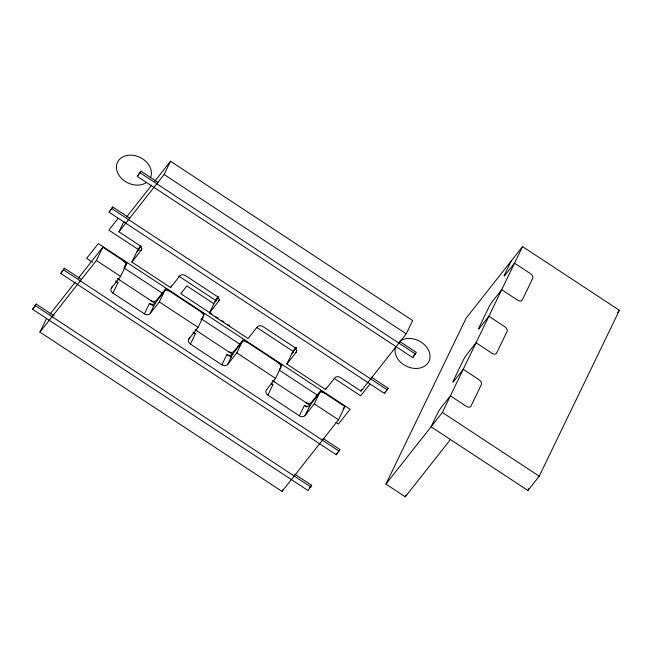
<?xml version="1.0" encoding="UTF-8"?>
<svg xmlns="http://www.w3.org/2000/svg" width="652" height="652" viewBox="0 0 652 652"><rect width="100%" height="100%" fill="white"/><g stroke="black" fill="none" stroke-linecap="round" stroke-linejoin="round"><path stroke-width="0.98" d="M294.655 474.118L311.656 485.3L308.029 490.54L32.6 309.309L36.227 304.068L54.075 315.812M32.6 309.309L36.227 304.068M322.879 438.299L339.879 449.489L336.253 454.729L60.823 273.49L64.45 268.249L81.451 279.431M60.823 273.49L64.45 268.249M305.772 402.528A4.368 3.39 25.8 0 0 311.517 402.235L320.694 390.589L344.908 406.522L338.494 419.79L282.039 491.429L39.927 332.112L46.341 318.844M371.151 377.043L388.152 388.233L384.525 393.474L109.096 212.234L112.715 206.994L129.724 218.184M109.096 212.234L112.715 206.994M39.927 332.112L96.374 260.474L102.788 247.206L127.001 263.139L124.556 266.244M399.374 341.224L416.375 352.414L412.749 357.655L137.319 176.415L140.946 171.174L157.947 182.364M137.319 176.415L140.946 171.174M154.85 181.142L170.531 161.24L412.643 320.564L406.229 333.832L361.069 391.135L340.491 377.598A4.368 3.39 25.8 0 0 334.745 377.891L325.568 389.529L286.831 364.044L296 352.398A4.368 3.39 25.8 0 0 294.484 347.329L263.017 326.611A4.368 3.39 25.8 0 0 257.263 326.913L248.094 338.551L209.349 313.058L218.526 301.42A4.368 3.39 25.8 0 0 217.01 296.342L185.535 275.633A4.368 3.39 25.8 0 0 179.789 275.926L170.612 287.573L131.875 262.08L141.052 250.441A4.368 3.39 25.8 0 0 139.536 245.364L118.957 231.819L124.084 221.207M118.957 231.819L164.117 174.516L170.531 161.24M169.373 291.02A4.368 2.722 38.2 0 0 164.532 291.118L159.324 301.9L150.147 313.539A4.368 3.39 25.8 0 1 144.402 313.832L112.926 293.123A4.368 3.39 25.8 0 1 111.41 288.045L112.25 286.318M111.41 288.045L120.587 276.407L125.795 265.625A4.368 2.722 38.2 0 0 123.367 260.751M112.926 293.123L117.939 282.756A4.368 3.39 25.8 0 1 116.292 281.012M131.875 262.08L137.083 251.297L140.612 246.823A4.368 2.722 38.2 0 1 141.085 246.228M140.416 247.238L140.612 246.823M141.052 250.441L141.883 248.714M144.402 313.832L149.414 303.465A4.368 3.39 25.8 0 0 155.16 303.172L164.532 291.118M150.147 313.539L155.16 303.172M170.612 287.573L171.419 285.91M246.847 341.998A4.368 2.722 38.2 0 0 242.014 342.096L236.798 352.879L227.63 364.517A4.368 3.39 25.8 0 1 221.876 364.818L190.4 344.101A4.368 3.39 25.8 0 1 188.893 339.032L189.724 337.304M188.893 339.032L198.061 327.385L203.277 316.603A4.368 2.722 38.2 0 0 200.849 311.729M190.4 344.101L195.413 333.734A4.368 3.39 25.8 0 1 193.986 332.341M209.349 313.058L214.565 302.283L218.094 297.801A4.368 2.722 38.2 0 1 218.787 297.051M217.89 298.217L218.094 297.801M218.526 301.42L219.357 299.692M221.876 364.818L226.888 354.452A4.368 3.39 25.8 0 0 232.642 354.15L242.014 342.096M227.63 364.517L232.642 354.15M324.321 392.985A4.368 2.722 38.2 0 0 319.488 393.083L314.28 403.857L305.103 415.503A4.368 3.39 25.8 0 1 299.358 415.797L267.882 395.088A4.368 3.39 25.8 0 1 266.366 390.01L275.543 378.372L280.751 367.589A4.368 2.722 38.2 0 0 278.322 362.708M267.882 395.088L272.895 384.721A4.368 3.39 25.8 0 1 271.248 382.977M286.831 364.044L292.039 353.262L295.568 348.787A4.368 2.722 38.2 0 1 296.269 348.038M295.568 348.787L295.372 349.195L296.627 347.606M296 352.398L296.839 350.67M299.358 415.797L304.37 405.43A4.368 3.39 25.8 0 0 310.116 405.137L319.488 393.083M305.103 415.503L310.116 405.137M325.568 389.529L326.367 387.875M282.039 491.429L282.895 489.66M361.069 391.135L361.925 389.366M336.253 454.729L337.06 453.067M384.525 393.474L385.324 391.811M412.749 357.655L414.68 354.566M450.451 439.521L405.291 496.832L385.919 484.086L466.107 318.217L522.554 246.586L619.4 310.311L539.22 476.172L527.924 490.5L431.078 426.775L437.899 412.675A4.368 0.465 -56.7 0 1 441.217 407.5L450.385 395.862L466.123 406.22A4.368 2.722 38.2 0 0 470.964 406.123L481.388 384.558A4.368 2.722 38.2 0 0 478.959 379.676L463.222 369.325L454.045 380.964A4.368 0.465 -56.7 0 1 453.132 381.159L463.556 359.602A4.368 0.465 -56.7 0 1 466.873 354.427L476.05 342.789L491.787 353.139A4.368 2.722 38.2 0 0 496.62 353.042L507.044 331.477A4.368 2.722 38.2 0 0 504.615 326.603L488.878 316.244L479.701 327.891A4.368 0.465 -56.7 0 1 478.788 328.086L489.212 306.522A4.368 0.465 -56.7 0 1 492.529 301.346L501.706 289.708L517.443 300.067A4.368 2.722 38.2 0 0 522.276 299.969L532.7 278.404A4.368 2.722 38.2 0 0 530.272 273.522L514.534 263.172L505.365 274.81A4.368 0.465 -56.7 0 1 504.444 275.005L511.266 260.914M385.919 484.086L442.374 412.447L522.554 246.586M405.291 496.832L406.18 494.998M527.924 490.5L528.813 488.674M118.142 218.387L108.884 230.14L139.504 250.295M50.098 314.068L75.192 282.226M78.33 278.249L102.788 247.206M126.627 216.961L151.712 185.119M138.289 248.811L140.734 245.706M124.035 267.866L125.795 265.625M203.253 315.674L204.475 314.117L165.738 288.624L156.561 300.27A4.368 3.39 25.8 0 1 150.816 300.564M215.763 299.79L218.216 296.684M200.922 319.594L203.277 316.603M280.735 366.652L281.957 365.104L243.212 339.61L234.044 351.249A4.368 3.39 25.8 0 1 228.298 351.55M293.245 350.776L295.69 347.671M279.578 369.081L280.751 367.589M343.025 408.91L344.908 406.522M369.945 384.077L360.686 395.829L334.313 378.478M309.398 488.169L311.656 485.3M338.755 450.915L339.879 449.489M387.019 389.668L388.152 388.233M617.517 312.699L619.4 310.311M164.117 174.516L406.229 333.832M140.139 172.837L415.568 354.077M442.374 412.447L539.22 476.172M111.916 208.648L387.345 389.888M178.64 276.04L216.065 300.67M256.904 327.54L293.481 351.607M213.978 303.775L186.863 285.935L180.783 293.653L212.128 314.28M215.519 316.513L218.061 318.184M221.452 320.417L223.995 322.088M227.385 324.313L229.928 325.992M124.084 268.013L163.081 293.677M202.087 319.35L240.246 344.452M279.243 370.116L318.249 395.78M96.374 260.474L120.587 276.407M159.324 301.9L198.061 327.385M236.798 352.879L275.543 378.372M314.28 403.857L338.494 419.79M92.608 262.267L86.659 258.347L98.297 243.571L350.1 409.26L338.453 424.036L335.902 422.357M117.278 278.494L155.559 303.685M195.176 329.757L232.976 354.623M272.846 380.858L310.491 405.634M115.477 281.134L117.939 282.756M149.414 303.465L153.595 306.22M192.902 332.088L195.413 333.734M226.888 354.452L231.069 357.198M271.224 383.62L272.895 384.721M304.37 405.43L306.831 407.052M63.651 269.904L339.081 451.143M35.42 305.723L310.849 486.962M274.296 381.819A4.368 3.39 25.8 0 1 272.862 380.418M196.822 330.833A4.368 3.39 25.8 0 1 195.388 329.439M119.34 279.855A4.368 3.39 25.8 0 1 118.151 278.787M400.409 340.817A18.215 14.116 25.8 0 1 428.478 350.1A18.215 14.116 25.8 0 1 414.085 368.364A18.215 14.116 25.8 0 1 395.552 346.978M146.032 182.788A18.215 14.116 25.8 0 1 117.743 173.041A18.215 14.116 25.8 0 1 133.473 155.38A18.215 14.116 25.8 0 1 150.392 177.89M214.565 302.283A4.368 2.722 38.2 0 1 216.138 301.248M137.083 251.297A4.368 2.722 38.2 0 1 138.656 250.262M292.039 353.262A4.368 2.722 38.2 0 1 293.612 352.227M315.959 397.557A4.368 2.722 38.2 0 1 317.532 396.522M238.485 346.579A4.368 2.722 38.2 0 1 240.058 345.544M161.011 295.592A4.368 2.722 38.2 0 1 162.576 294.557"/></g></svg>
